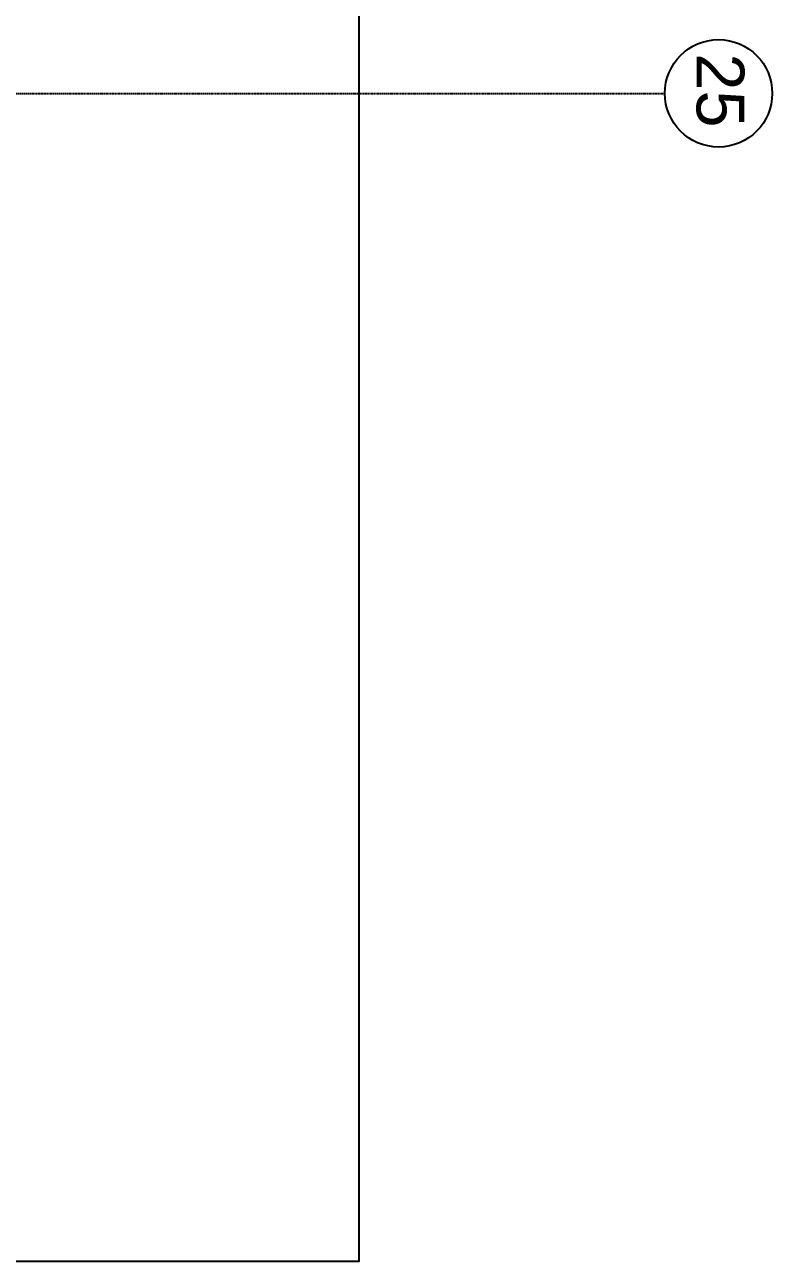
# Model space of a CAD drawing. Header units: millimetres. Extents: x -4391136 to -1798569, y -886572 to -291056.
# Drawn here: x -2445504 to -2439241, y -398298 to -387936 of the extents above; entities that cross this region are included whole.
import ezdxf

# ---------------------------------------------------------------- set-up
doc = ezdxf.new("R2010")
doc.units = ezdxf.units.MM
doc.linetypes.add('Xref-C-1-PP17-AR-2214-01-B$0$DPA_Grid _ Level 100', pattern=[10, 5.5, -1.6, 1.3, -1.6])
doc.layers.add('000 - 0_HIDE_OBJ_FRAMING_DEF_DIMS', color=7, linetype='Continuous', plot=False)
doc.layers.add('_PP-Dim', color=7, linetype='Continuous')
doc.styles.add('Xref-C-1-PP17-AR-2214-01-B$0$Arial', font='arial.ttf', dxfattribs={"height": 400})

# ---------------------------------------------------------------- blocks, each defined once
blk = doc.blocks.new('W-1-PP17-ENT2_REV00_20260526-152612_EX_LOPF-1')
at = {"layer": '000 - 0_HIDE_OBJ_FRAMING_DEF_DIMS', "color": 7, "linetype": 'Xref-C-1-PP17-AR-2214-01-B$0$DPA_Grid _ Level 100'}
blk.add_line((-29476, -5300), (7016, -5300), dxfattribs=at)
at = {"layer": '000 - 0_HIDE_OBJ_FRAMING_DEF_DIMS', "color": 7}
blk.add_circle((7466, -5300), 450, dxfattribs=at)
at = {"layer": '000 - 0_HIDE_OBJ_FRAMING_DEF_DIMS', "color": 7, "style": 'Xref-C-1-PP17-AR-2214-01-B$0$Arial'}
blk.add_text('25', height=400, rotation=270, dxfattribs=at).set_placement((7282, -4965))
blk = doc.blocks.new('A$Cbc3bdfda')
at = {"layer": '_PP-Dim', "color": 7}
blk.add_lwpolyline([(0, -400), (775, -400), (775, 0), (0, 0)], close=True, dxfattribs=at)

msp = doc.modelspace()

# ---------------------------------------------------------------- block references
at = {"layer": '_PP-Dim', "color": 7, "xscale": 50, "yscale": 50, "zscale": 50}
msp.add_blockref('A$Cbc3bdfda', (-2481452.6, -378297.9), dxfattribs=at)

# ---------------------------------------------------------------- next in the draw order: block references
at = {"layer": '_PP-Dim', "color": 7}
msp.add_blockref('W-1-PP17-ENT2_REV00_20260526-152612_EX_LOPF-1', (-2447156.5, -383210.9), dxfattribs=at)

doc.saveas('drawing.dxf')
